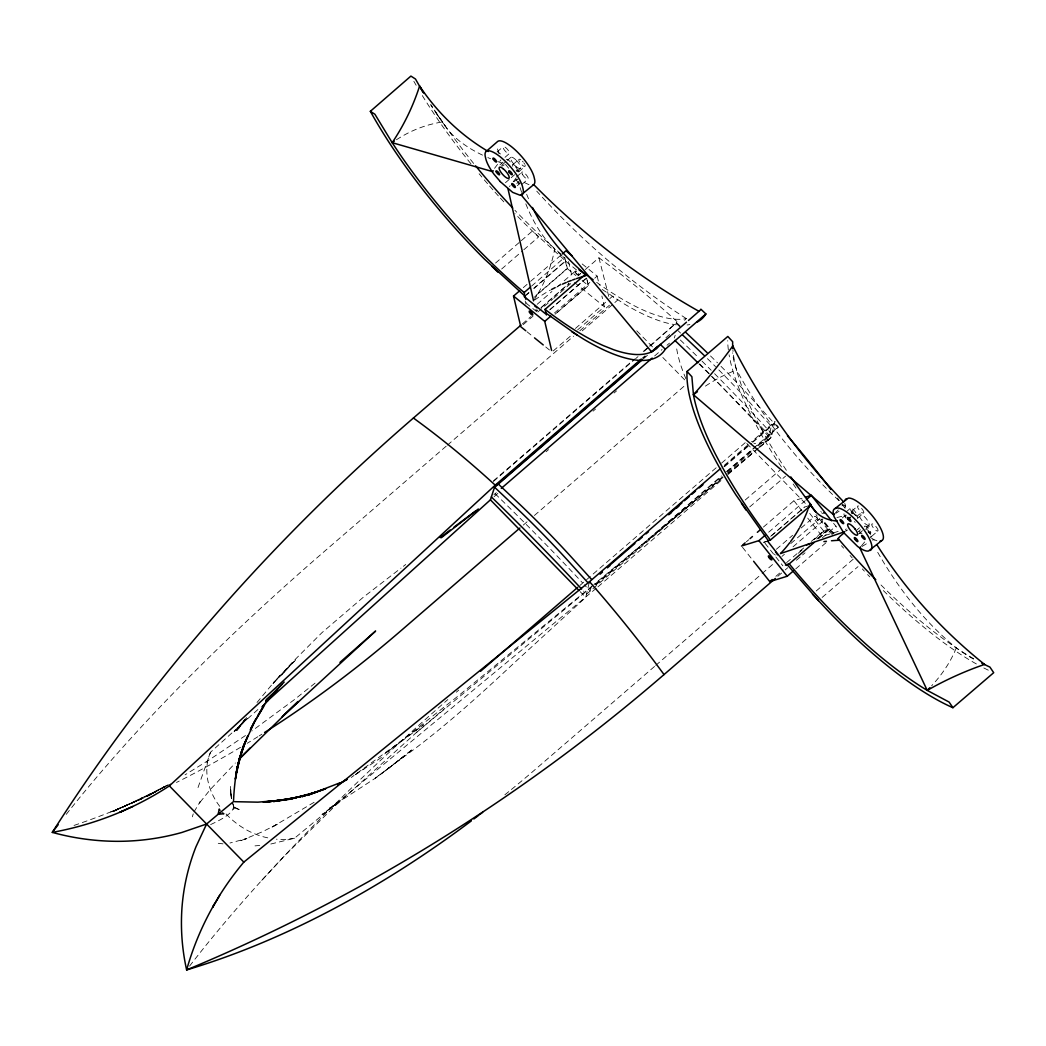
<?xml version="1.0" encoding="UTF-8"?>
<svg xmlns="http://www.w3.org/2000/svg" width="1046" height="1046" viewBox="0 0 1046 1046"><rect width="100%" height="100%" fill="white"/><g stroke="black" fill="none" stroke-linecap="round" stroke-linejoin="round"><path stroke-width="0.75" stroke-dasharray="5 3.75" d="M337.126 803.001L321.998 814.546L339.558 801.837L329.215 808.31L377.711 776.655L413.065 748.91L396.643 761.985C438.679 732.448 476.78 697.878 514.24 662.863L585.734 597.41L588.924 583.812M590.885 588.074L590.179 591.055A823.817 251.458 49.2 0 0 584.322 584.753M760.115 446.799L771.242 437.189L774.432 423.591L752.859 442.223M650.39 345.912L676.592 322.678L680.371 326.247M752.401 442L774.668 422.78L775.034 421.46L751.538 441.752M757.056 445.766L778.08 427.618L778.316 426.807L774.668 422.78M198.021 787.56L210.508 752.27L260.663 707.031M192.359 816.808L193.235 813.866M210.508 752.27C202.493 770.431 208.337 791.835 220.17 806.897M674.265 338.002L675.193 335.243M194.02 811.866L200.191 801.667L198.479 804.191L210.285 789.534L235.376 762.979M210.612 824.588C217.869 821.136 232.447 814.573 233.663 806.793L235.716 808.885L234.252 808.113L232.591 802.779M245.039 719.674L241.822 724.708L245.078 719.7M244.934 719.203L236.814 731.076L246.555 717.543M845.39 529.982L846.24 528.831M257.015 702.494L273.542 682.646L296.332 659.281L273.542 682.646L292.566 662.066L321.933 632.673L363.511 597.07L400.997 568.122M494.549 168.328L500.956 159.868M509.441 186.619L510.2 185.639M513.233 181.716L516.266 177.794M243.744 720.825L236.043 730.618L243.077 722.054L234.082 731.755L247.274 718.68L241.181 724.603M861.512 545.816L864.898 541.697M234.239 808.336L233.323 809.395M287.506 668.394L281.622 675.115L292.2 663.19M261.735 880.405L285.911 854.438L335.021 805.956L417.328 731.716L721.583 478.976M835.506 512.828L838.264 509.86M841.952 505.911L842.867 504.93M497.02 152.01L503.296 146.558M505.022 157.305L509.206 153.67A4.629 1.412 49 0 0 505.885 147.748A4.629 1.412 49 0 0 503.662 148.924A4.629 1.412 49 0 0 509.206 153.67M499.962 164.85L503.1 162.117M501.622 165.373L506.199 161.398M507.349 160.404L510.788 157.41M512.749 164.719L519.025 159.267M517.051 171.269L520.49 168.288M505.453 182.71L510.043 178.722M511.18 177.728L514.619 174.747M518.685 171.806L524.961 166.353M516.646 176.774L521.876 172.237M513.952 181.795L517.064 179.088A2.576 0.785 49 0 0 517.744 181.036M517.339 185.678L520.437 182.972M521.902 184.384L528.178 178.931M495.543 263.056L520.124 241.691M521.353 240.632L532.414 231.022L565.625 261.016L531.211 290.919M501.675 268.992L522.569 250.831M523.798 249.772L538.546 236.958L524.987 223.831A232.369 71.05 49 0 1 514.894 213.58M531.551 286.12L564.735 257.29L567.403 268.495L534.218 297.326M576.594 270.012L565.363 260.951L533.761 288.225M525.066 296.253L529.982 291.978M565.363 260.951L567.141 268.482L534.336 296.803M537.173 304.294L551.922 291.481M556.838 287.205L562.983 281.871M564.212 280.799L575.274 271.189M541.75 307.066L568.789 283.571M549.647 309.904L585.289 278.929M555.112 314.179L588.297 285.349L586.518 277.87M586.597 278.066L588.375 285.61L555.583 313.931M575.418 328.47L608.615 299.64M609.844 298.568L612.302 296.436L617.846 299.914L614.159 303.118M582.204 330.876L612.93 304.19M523.288 287.65L529.381 282.381M530.597 281.335L561.087 255.002M526.543 294.462L528.949 292.383M578.608 275.15L580.713 273.333M522.255 324.025L530.91 316.546M540.808 307.995L569.246 283.427M577.902 275.948L580.386 273.817M585.329 269.541L598.927 257.8L603.254 260.99A410.803 125.389 49.2 0 1 679.639 323.933M523.222 324.613L532.976 316.193M537.853 311.983L552.484 299.339M553.7 298.293L570.776 283.544M550.183 309.511L586.309 278.314M554.498 312.963L589.852 282.42M594.729 278.21L597.161 276.105L580.935 262.938M553.203 350.972L571.495 335.178M577.588 329.921L604.418 306.753L601.881 296.018M446.197 446.197L324.992 550.889A895.873 249.183 -35.5 0 0 65.153 815.736M447.44 445.125L573.6 336.171M579.785 330.824L609.465 305.197M493.555 480.755L634.543 358.987M643.198 351.508L648.141 347.246M649.383 346.174L676.592 322.678M493.333 481.565L634.307 359.798M635.55 358.739L638.021 356.594M644.205 351.26L649.148 346.984M642.401 358.046L644.872 355.915M665.897 337.753L670.839 333.478M643.264 358.294L645.735 356.15M643.774 358.464L647.461 355.274M493.869 494.797L496.34 492.666M654.639 355.941L662.053 349.534M667.008 345.258L669.479 343.127M494.091 496.667L497.844 493.424M546.077 451.767L548.549 449.623M593.069 411.17L595.54 409.038M614.094 393.021L616.565 390.877M523.275 525.092L527.171 521.719M534.401 515.482L685.365 385.098M579.929 585.433L716.732 467.274M721.557 463.117L745.667 442.288M724.329 465.261L750.296 442.824M723.963 466.568L747.459 446.276M724.512 466.712L751.616 443.295M595.279 584.884L721.426 475.93M726.369 471.668L778.316 426.807M596.285 584.622L721.191 476.741M727.375 471.406L755.813 446.838M722.511 476.78L586.479 594.272A823.817 251.458 49.2 0 0 583.537 591.108M727.454 472.504L753.434 450.068M758.376 445.805L771.974 434.051A634.634 193.706 49.2 0 0 712.313 371.395M270.822 844.017L294.501 838.251L596.874 587.787M597.946 586.858L723.139 478.728M727.964 474.57L755.173 451.074M746.36 541.802L748.792 539.697M763.423 527.066L793.914 500.733L802.635 498.053M768.679 532.218L805.25 500.629M770.654 536.363L804.649 507.009M817.998 520.137A2.576 0.785 49.3 0 0 816.037 516.776A2.576 0.785 49.3 0 0 814.965 517.613A2.576 0.785 49.3 0 0 817.998 520.137L820.116 518.306M654.521 666.459L537.029 767.947A895.873 545.267 -55 0 1 511.233 789.625M655.764 665.4L760.9 574.594M762.129 573.522L774.498 562.84M781.924 556.433L784.395 554.302M793.051 546.823L822.744 521.183L820.469 518.855M798.216 553.295L804.243 548.104M813.88 539.775L823.79 531.211L828.079 529.891L815.985 514.606M818.168 538.455L828.079 529.891M775.87 576.346L783.193 570.031M777.819 576.307L784.003 570.959M785.245 569.9L787.716 567.756M796.372 560.277L801.328 556.014M802.557 554.942L805.028 552.811M822.352 537.853L835.95 526.099M795.745 568.867L828.667 540.442M745.17 500.027L779.767 470.321M749.734 506.905L785.572 476.139M771.451 535.644L803.576 508.055M776.367 549.268L792.58 535.343M801.079 528.06L814.834 516.253M790.776 543.554L818.116 520.084M786.566 562.643L803.877 547.79M811.291 541.423L823.647 530.806L830.014 528.845A229.728 69.99 49.4 0 0 834.002 533.669M846.201 511.873L850.411 508.264M816.782 539.056L827.896 529.498L833.113 535.748M842.265 518.005L845.547 515.181M818.9 538.402L830.014 528.845L822.091 518.816M851.444 511.389L857.759 505.963M856.975 516.227L859.76 513.926A7.296 2.223 49.4 0 1 865.408 517.678L866.624 519.143A7.296 2.223 49.4 0 1 869.043 525L865.591 527.969M857.328 518.515L863.63 513.102A4.629 1.412 49.4 0 0 860.322 507.153A4.629 1.412 49.4 0 0 858.125 508.343A4.629 1.412 49.4 0 0 863.63 513.102M857.197 529.773L859.511 527.799M858.452 531.525L860.557 529.721M858.674 533.905L864.441 528.962M865.617 529.328L871.933 523.915M871.527 536.454L877.829 531.041A4.629 1.412 49.4 0 0 874.469 525.066A4.629 1.412 49.4 0 0 872.338 526.321A4.629 1.412 49.4 0 0 877.829 531.041M816.207 590.977L853.275 559.152M822.169 597.41L858.008 566.644M416.243 732.697L444.877 708.286M728.016 473.25L757.657 448.525M758.899 447.492L771.242 437.189L712.234 376.782M727.755 473.838L758.598 448.119M759.827 447.087L768.47 439.882M723.061 477.368L593.945 584.479M592.69 585.512L457.991 696.139L384.653 753.97L423.63 724.76L351.273 777.466M315.068 683.13L293.73 700.14L251.838 731.01M403.364 566.304L405.73 564.5M245.47 735.521L209.605 759.631L185.024 774.838M362.687 769.843L384.13 755.696M355.431 774.576L364.426 768.666M835.846 513.351L839.114 511.193M844.553 507.585L845.652 506.865L844.789 503.283M355.235 774.72L358.7 772.432M869.043 525L868.559 525.327A7.296 2.223 49.4 0 1 862.911 521.575L861.695 520.11A7.296 2.223 49.4 0 1 859.276 514.24M314.101 802.308L270.757 827.896L278.759 823.45L262.69 831.635L240.959 840.657L246.934 838.539L229.976 843.011M862.1 546.457L867.814 542.939M872.39 540.115L873.541 539.409L877.28 540.952M516.724 183.403L519.247 181.926M164.287 786.867L150.376 794.672L160.352 789.115L113.491 811.317L143.394 797.797M167.988 784.84L145.224 796.947L165.333 786.409M501.819 166.236L504.237 164.915M165.32 786.252L147.12 796.176L167.099 785.35M160.208 789.011L146.165 796.555L167.635 785.101M845.939 531.08L847.077 530.492M114.485 811.108L162.653 787.782M144.296 797.366L160.156 789.194M165.242 786.749L142.504 798.242L112.497 811.526L141.628 798.699L111.53 811.748L140.779 799.17L110.575 811.984M166.549 786.082L170.89 783.885M846.031 530.531L847.299 529.956M763.423 542.613L766.287 541.723M804.805 506.996L809.905 505.414M764.025 541.998L766.862 541.135M838.186 531.407L822.208 536.337L807.041 517.26M836.931 517.561L846.397 515.155M294.501 838.251L284.198 839.598L276.419 839.206M255.002 845.887L259.735 845.443M218.248 843.298L223.007 843.861M267.737 837.833C251.275 834.46 236.213 825.176 224.968 812.781M233.99 807.604L240.685 810.284L232.813 806.374M528.988 184.697L524.138 182.422M537.539 310.27L536.716 309.76M516.423 169.962L516.816 170.184A2.576 0.785 49 0 0 517.208 169.034A2.576 0.785 49 0 0 514.867 166.484A2.576 0.785 49 0 0 514.07 167.177M870.233 537.278L873.541 539.409A749.093 597.161 -30.1 0 0 875.162 542.024M602.13 289.415L624.554 304.125A232.369 71.05 49 0 0 676.291 324.809M567.141 268.482L575.875 275.529M582.125 280.563L588.375 285.61M536.676 311.669L526.844 303.732L525.772 299.248M574.45 282.459L604.418 306.753M527.027 331.778L533.264 336.851M545.75 346.971L549.49 350.005M676.357 323.489L680.135 327.058M678.213 330.837L680.567 333.059M699.761 364.008L711.097 375.619M636.766 330.811L652.639 347.05M662.837 357.497L687.771 383.019M746.805 443.452L806.871 504.943M580.059 591.591L585.734 597.41M862.335 568.932L864.388 571.155M816.508 517.195L817.371 518.215M778.08 427.618L748.413 394.943A333.269 101.724 49.2 0 0 720.942 366.27M841.468 545.711L843.612 548.143M850.058 555.478L852.202 557.923M833.061 533.63L821.11 519.261M508.631 168.223L505.44 164.261A636.36 179.494 -14.9 0 1 497.831 161.594M833.584 523.327L836.617 527.145M793.914 500.733L801.994 510.906M742.49 547.28L752.597 560.002M809.682 513.377L823.79 531.211M765.018 543.253L782.866 565.821M854.49 521.47L855.197 522.385M793.116 483.997L796.712 489.097M445.308 126.305L438.104 115.844M435.973 112.785L441.451 120.774M781.454 467.013L776.707 459.887A232.369 70.801 49.4 0 1 729.075 354.79M498.994 153.71L496.68 146.401M232.552 802.923L233.755 807.081M598.927 257.8L608.746 296.397M597.161 276.105L599.345 285.296M568.501 261.526L572.123 276.85M525.197 301.065L525.916 304.085M231.414 797.052L230.499 791.234L231.428 798.713L230.408 786.174L231.428 798.713M973.695 658.705A229.728 69.99 49.4 0 1 880.091 584.073M988.3 670.185A232.369 70.801 49.4 0 1 982.717 667.387M976.349 663.935A232.369 70.801 49.4 0 1 882.079 589.329M869.788 576.869A232.369 70.801 49.4 0 1 867.565 574.555M973.538 659.098A122.134 37.211 49.4 0 1 956.279 647.905A636.36 362.975 -79.4 0 1 876.025 549.346M956.279 647.905A133.352 89.969 -23.6 0 1 931.594 685.862M843.377 504.773A636.36 449.584 11.3 0 0 845.652 506.865A27.274 8.303 49.4 0 1 844.71 502.943M838.866 500.563A636.36 449.584 11.3 0 1 736.58 370.049A122.134 37.211 49.4 0 1 732.671 352.79M705.422 386.118A133.352 63.492 -50.6 0 1 736.58 370.049M786.357 470.282A229.728 69.99 49.4 0 1 732.919 350.24M866.637 529.446A4.629 1.412 49.4 0 1 871.122 534.048A4.629 1.412 49.4 0 1 870.507 536.337M868.062 531.329A2.576 0.785 49.4 0 1 870.298 534.781M859.537 533.525A2.576 0.785 49.4 0 1 860.766 533.538M858.936 531.525A4.629 1.412 49.4 0 1 861.982 533.761M864.427 526.818A4.629 1.412 49.4 0 1 867.448 527.511A4.629 1.412 49.4 0 1 870.821 532.61A4.629 1.412 49.4 0 1 867.788 531.917M851.81 513.769A4.629 1.412 49.4 0 1 853.196 511.939A4.629 1.412 49.4 0 1 857.563 517.705M845.939 516.907A2.576 0.785 49.4 0 1 845.809 515.194M846.083 518.136A4.629 1.412 49.4 0 1 844.475 513.56M853.209 513.599A4.629 1.412 49.4 0 1 850.633 508.147A4.629 1.412 49.4 0 1 856.033 513.011A4.629 1.412 49.4 0 1 854.046 514.344M852.725 513.795A2.576 0.785 49.4 0 1 853.981 513.468A2.576 0.785 49.4 0 1 856.151 516.502M833.034 533.408A122.134 37.211 49.4 0 1 821.411 519.287M728.343 349.822A232.369 70.801 49.4 0 1 727.715 340.643M189.561 966.112A898.723 244.372 -35.6 0 1 447.819 699.591M456.304 692.217A898.723 244.372 -35.6 0 1 458.736 690.098M561.205 254.283A229.728 70.239 49 0 1 514.88 210.272M473.642 163.451A229.728 70.239 49 0 1 431.044 104.809M684.594 320.324A133.352 16.017 -38.8 0 0 686.268 318.559A229.728 70.239 49 0 1 595.671 281.636M689.863 324.561A232.369 71.05 49 0 1 687.104 324.979M686.268 318.559A636.36 511.69 56.4 0 1 536.742 191.143M525.824 203.839A749.093 224.615 -69.9 0 0 554.694 249.144A178.696 155.305 -0.7 0 1 534.414 299.509M534.624 300.071A133.352 106.614 -15.7 0 1 550.392 290.121M557.57 286.408A133.352 106.614 -15.7 0 1 561.244 284.682M521.64 192.372A749.093 224.615 -69.9 0 1 518.489 182.148M564.696 258.205A122.134 37.342 49 0 1 562.879 256.61M561.977 255.812A122.134 37.342 49 0 1 554.694 249.144M528.491 198.701A636.36 351.195 -30.3 0 1 526.648 194.216M490.626 158.757A636.36 179.494 -14.9 0 1 487.854 157.567M482.533 155.135A636.36 179.494 -14.9 0 1 442.51 121.977A122.134 37.342 49 0 1 430.573 104.692M396.408 139.785A133.352 117.597 -77.9 0 1 442.51 121.977M498.053 152.154A4.629 1.412 49 0 1 500.446 153.997M506.238 159.397A4.629 1.412 49 0 1 509.101 160.679A4.629 1.412 49 0 1 512.187 164.693M524.974 164.81A4.629 1.412 49 0 1 522.935 165.634A4.629 1.412 49 0 1 518.842 160.313A4.629 1.412 49 0 1 521.588 160.417M522.438 161.202A4.629 1.412 49 0 1 523.248 162.091M523.968 163.032A4.629 1.412 49 0 1 524.556 163.961M512.527 165.02A4.629 1.412 49 0 1 517.339 168.014A4.629 1.412 49 0 1 517.665 171.688M516.933 171.283A4.629 1.412 49 0 1 516.109 170.655M512.736 166.262A4.629 1.412 49 0 1 512.514 165.543M519.091 182.462A2.576 0.785 49 0 1 518.162 181.559M517.574 179.088A2.576 0.785 49 0 1 517.966 179.284M518.921 183.22A4.629 1.412 49 0 1 515.6 177.689M503.819 201.852A232.369 71.05 49 0 1 499.426 197.066M498.341 195.864A232.369 71.05 49 0 1 494 191.026M492.914 189.81A232.369 71.05 49 0 1 488.626 184.907M487.554 183.678A232.369 71.05 49 0 1 479.12 173.767M470.883 163.751A232.369 71.05 49 0 1 421.747 94.663M416.151 85.301A232.369 71.05 49 0 1 413.863 81.327M261.892 734.187A898.723 542.482 -54.9 0 1 259.225 735.861M257.891 736.698A898.723 542.482 -54.9 0 1 247.209 743.288M240.515 747.328A898.723 542.482 -54.9 0 1 176.46 782.46M151.735 794.319A898.723 542.482 -54.9 0 1 70.605 826.575M495.098 493.725A823.817 251.458 49.2 0 1 582.361 582.661M710.522 355.954A333.269 101.724 49.2 0 1 717.478 362.805M771.242 437.189A167.53 51.136 49.2 0 1 753.97 443.53M698.963 363.838A634.634 193.706 49.2 0 1 768.888 436.718L771.347 426.258L745.327 397.611A333.269 101.724 49.2 0 0 717.844 368.95M837.48 498.131A410.803 125.389 49.2 0 1 839.337 500.603M842.108 504.303A410.803 125.389 49.2 0 1 845.769 509.258M707.423 358.634A333.269 101.724 49.2 0 1 715.542 366.636M685.888 378.73A167.53 51.136 49.2 0 1 676.252 345.494M508.761 791.639A895.873 545.267 -55 0 1 502.564 796.647M578.163 273.398A2.576 0.785 49 0 1 578.346 275.163M577.588 274.784A2.576 0.785 49 0 1 575.313 271.973A2.576 0.785 49 0 1 576.411 271.555L577.327 272.365A2.576 0.785 49 0 1 577.771 272.862M537.487 310.845A2.576 0.785 49 0 1 537.226 310.858L536.467 310.479A2.576 0.785 49 0 1 535.539 309.655M775.308 555.06A2.576 0.785 49.3 0 1 774.393 554.145M822.496 513.678A2.576 0.785 49.2 0 1 821.633 512.671M821.045 511.664A2.576 0.785 49.2 0 1 820.901 511.259M680.331 340.002A634.634 193.706 49.2 0 1 698.623 357.784M702.049 361.158A634.634 193.706 49.2 0 1 711.175 370.258M279.635 676.265L273.032 683.483L280.668 675.18L279.635 676.265M402.932 757.147L385.19 770.902L402.932 757.147M392.695 765.136L375.174 778.198L392.695 765.136M515.809 159.803L514.488 158.652A7.296 2.236 49 0 0 510.566 158.038L510.696 158.992A7.296 2.236 49 0 0 515.469 165.896L516.789 167.046A7.296 2.236 49 0 0 520.712 167.661L520.581 166.706A7.296 2.236 49 0 0 515.809 159.803M575.352 272.117A2.55 0.785 49 0 0 578.412 275.098A2.55 0.785 49 0 0 577.065 272.104A2.55 0.785 49 0 0 575.352 272.117M522.32 174.185A4.629 1.412 49 0 0 527.89 179.167A4.629 1.412 49 0 0 524.857 173.388A4.629 1.412 49 0 0 522.32 174.185"/><path stroke-width="1.5" d="M233.533 800.569C234.474 781.911 236.71 763.122 243.849 745.706L236.736 769.438L239.756 757.552L245.875 740.568L241.103 752.728L247.994 735.573L242.515 748.034L254.753 721.492L264.494 705.265M58.145 824.745A895.873 249.183 -35.5 0 0 52.3 832.394C73.455 838.225 95.369 841.245 117.309 841.324A230.133 218.706 9.9 0 0 182.004 832.433L206.598 824.013L218.143 814.272L219.255 809.016L220.039 810.467M589.16 582.988L589.526 581.681L720.616 468.464M266.743 701.552L490.417 499.831L495.229 485.148L641.159 359.118M206.598 824.013L195.981 846.75A230.133 218.706 9.9 0 0 181.991 907.536C180.487 928.417 182.069 949.48 186.633 969.917A895.873 545.267 -55 0 0 471.367 820.862M250.7 728.84L255.734 719.19M250.256 729.755L252.191 725.937M252.844 724.656L262.585 707.776M219.634 895.376L212.704 907.157L219.634 895.376A315.67 300.006 9.9 0 1 243.823 862.113L589.526 581.681A410.803 125.389 49.2 0 1 660.261 669.466L664.04 674.565L775.348 578.438M258.231 714.941L262.154 708.56M267.606 700.859L268.665 699.434M282.041 684.332L265.815 701.683L271.542 695.263L266.285 700.153L284.198 682.057M860.662 546.849L859.812 547.869L927.227 690.386L949.127 702.088L952.919 707.697L993.7 672.683L989.908 667.073A229.728 69.99 49.4 0 1 981.959 663.203M277.648 688.948L262.075 707.135L277.412 689.209M834.577 513.808L833.662 514.802L693.433 394.721L691.89 376.743L687.052 371.461L727.833 336.446L732.671 341.741A229.728 69.99 49.4 0 0 732.801 348.763M250.386 747.746L239.9 758.415L298.11 701.5L282.198 716.798L375.619 631.026L339.963 662.393M855.105 529.028L853.889 527.563A7.296 2.223 49.4 0 0 848.241 523.811L847.757 524.138A7.296 2.223 49.4 0 0 850.176 529.995L851.392 531.46A7.296 2.223 49.4 0 0 857.04 535.212L857.524 534.898A7.296 2.223 49.4 0 0 855.105 529.028L854.922 528.805M699.068 311.473A229.728 70.239 49 0 0 700.872 309.185L705.88 313.957L665.321 349.207L660.314 344.435L656.443 348.723L651.566 351.848L521.156 194.896L522.098 194.02M169.374 785.899L495.229 485.148A410.803 125.389 49.2 0 0 417.746 421.211L413.432 418.008A1967.095 1629.563 -12.5 0 0 52.3 832.394A315.67 300.006 9.9 0 0 123.18 810.833L132.777 806.466A315.67 300.006 9.9 0 0 169.374 785.899L243.823 862.113M525.066 296.253L484.429 259.068A232.369 71.05 49 0 1 370.349 111.321L410.908 76.083L415.471 79.025A229.728 70.239 49 0 0 423.708 93.081M486.285 151.343L497.739 141.393A27.301 8.342 49 0 1 516.672 151.278A27.301 8.342 49 0 1 533.905 176.421L534.598 179.297A27.274 8.342 49 0 1 533.735 184.606L521.156 194.896M500.184 181.559L512.671 192.372L520.045 195.223A27.274 8.342 49 0 0 523.144 189.248L522.451 186.371A27.301 8.342 49 0 0 500.419 156.965A27.301 8.342 49 0 0 485.226 156.351L485.906 159.227A27.274 8.342 49 0 0 493.987 174.211L500.236 181.52M525.772 299.248L524.177 292.527L530.322 287.179M546.404 314.977L545.071 309.381L585.629 274.144A229.728 70.239 49 0 0 593.187 279.818M525.772 330.771L520.777 326.718L513.534 296.07L519.627 290.814M562.303 253.956L565.964 250.792L572.201 255.852M413.432 418.008L521.013 325.084M551.621 350.502L544.744 321.384L550.837 316.114M494.863 486.468L642.022 359.353M642.532 359.536L494.627 487.279L514.554 506.133A333.465 101.789 49.2 0 1 569.678 562.552L587.852 582.622M501.282 488.39L652.168 358.072M519.875 528.034L402.056 629.784A898.723 542.482 -54.9 0 1 264.573 732.488M480.532 671.284L577.771 587.303M610.184 564.84L634.909 543.475M638.622 540.272L642.336 537.069M646.049 533.865L648.52 531.721M668.302 514.632L681.914 502.891M684.385 500.746L689.327 496.471M691.798 494.34L695.512 491.136M699.225 487.933L702.938 484.729M600.038 574.215L602.496 572.084M607.425 567.834L609.896 565.703M669.048 514.606L671.519 512.475M676.448 508.225L678.906 506.094M742.699 544.966L745.144 542.861M750.021 538.638L752.453 536.533M757.33 532.322L759.775 530.217M741.483 546.012L758.925 540.638L765.018 535.369M806.479 499.57L811.356 495.359L831.557 520.79M753.604 561.271L769.778 581.615L772.21 579.51M769.778 581.615L787.22 576.241L793.313 570.972M767.856 540.821L770.405 540.037L811.186 505.022A229.728 69.99 49.4 0 1 790.854 476.937M835.048 508.552L848.201 498.158A27.301 8.316 49.4 0 1 873.162 516.855A27.301 8.316 49.4 0 1 881.752 540.586L868.598 550.981A27.274 8.303 49.4 0 1 857.602 546.443L843.416 532.362L834.12 516.75A27.274 8.303 49.4 0 1 835.048 508.552L836.682 508.042A27.301 8.316 49.4 0 1 861.643 526.739A27.301 8.316 49.4 0 1 870.233 550.484M785.415 565.036L789.233 563.859L813.958 542.639M848.097 519.208L850.293 517.312M219.072 813.487L233.52 801.576M503.231 168.785L503.034 168.615A7.296 2.236 49 0 0 499.112 167.988L499.243 168.942A7.296 2.236 49 0 0 504.015 175.859L505.336 176.996A7.296 2.236 49 0 0 509.245 177.611L509.114 176.656A7.296 2.236 49 0 0 504.342 169.753L503.034 168.615M441.307 537.736L478.323 508.984M440.222 537.657L450.211 530.021M453.951 527.158L476.048 510.696M346.174 779.78L337.819 784.67L347.141 779.375M493.346 170.838L492.143 171.492L392.185 142.674L374.913 114.262L370.349 111.321M844.815 531.682L780.46 553.596A133.352 125.023 79.8 0 0 789.795 542.626M345.206 780.29L346.841 779.466M132.777 806.466L119.937 812.193L123.18 810.833M340.159 782.735L307.393 795.391L325.698 788.762L301.863 796.686L316.768 791.887L291.978 798.66L306.164 795.117L286.826 799.536L273.464 801.537L300.647 796.621L281.544 800.334L263.161 802.034L289.154 799.379M805.538 497.151L811.356 495.359M880.117 541.096L881.752 540.586M532.989 184.828L533.735 184.606A749.093 748.152 21.3 0 0 698.937 311.329A178.696 12.395 -39.9 0 1 688.451 320.494M284.525 799.968L257.852 802.164L234.618 801.681M218.143 814.272L223.87 813.749L222.406 812.886M545.96 313.107L577.287 335.151M571.731 331.674L583.995 339.362A232.369 71.05 49 0 0 665.321 349.207M524.138 296.541L545.371 313.669M513.534 296.07L544.744 321.384M534.506 337.858L543.253 344.945M491.855 266.259L497.988 272.195M685.993 332.602L700.062 345.912A333.269 101.724 49.2 0 1 707.044 352.58M682.907 335.269L696.976 348.593A333.269 101.724 49.2 0 1 703.945 355.248M498.341 484.076L518.267 502.93A333.465 101.789 49.2 0 1 573.391 559.349L591.565 579.419M775.531 552.04L776.42 552.994M490.417 499.831L578.935 590.428M787.115 564.513L818.456 600.6M536.964 307.825L536.049 306.936A2.55 0.785 49 0 0 534.924 306.36M812.494 594.154L825.673 608.393A232.369 70.801 49.4 0 0 952.919 707.697M758.925 540.638L787.22 576.241M767.712 541.279L786.854 565.494M768.287 540.69L735.926 494.902A232.369 70.801 49.4 0 1 687.052 371.461M741.457 503.218L746.02 510.082M507.938 188.581L533.552 300.843M776.799 553.517A2.55 0.771 49.4 0 1 777.374 554.838M875.777 579.745A229.728 69.99 49.4 0 1 838.029 538.455M876.81 544.639A749.093 597.161 -30.1 0 0 984.574 664.419A178.696 93.944 -26.4 0 0 927.227 690.386A229.728 69.99 49.4 0 1 865.238 643.552L852.268 631.653A229.728 69.99 49.4 0 1 789.233 563.859M929.881 687.68A133.352 89.969 -23.6 0 1 927.227 690.386M843.599 501.792A749.093 689.667 -51.1 0 1 732.788 345.991A178.696 54.039 -48.9 0 1 693.433 394.721A229.728 69.99 49.4 0 0 715.307 453.912L722.538 467.575A229.728 69.99 49.4 0 0 770.405 540.037M693.433 394.721A133.352 63.492 -50.6 0 1 697.434 391.701M732.631 347.56A122.134 37.211 49.4 0 1 732.788 345.991M984.574 664.419A122.134 37.211 49.4 0 1 982.469 663.543M845.024 500.145A27.274 8.303 49.4 0 1 846.567 498.654M837.388 521.039A636.36 136.477 -56.2 0 1 809.957 503.897A133.352 125.023 79.8 0 1 808.192 508.971M807.721 510.226A133.352 125.023 79.8 0 1 799.863 527.132M799.222 528.295A133.352 125.023 79.8 0 1 790.58 541.58M806.571 544.848A178.696 167.948 47.7 0 1 809.016 544.273M823.921 541.593A178.696 167.948 47.7 0 1 826.432 541.279M831.478 540.769A178.696 167.948 47.7 0 1 839.088 540.272A749.093 28.974 -20 0 1 843.089 533.813M815.919 512.122A122.134 37.211 49.4 0 1 809.957 503.897M664.04 674.565A1967.095 1860.023 70.5 0 1 186.633 969.917A315.67 300.006 9.9 0 1 214.352 904.162M482.637 812.297A895.873 545.267 -55 0 1 480.14 814.219M478.885 815.174A895.873 545.267 -55 0 1 473.877 818.966M670.721 335.714A178.696 12.395 -39.9 0 1 651.566 351.848A229.728 70.239 49 0 1 613.44 349.639L603.424 345.638A229.728 70.239 49 0 1 545.071 309.381M524.177 292.527A229.728 70.239 49 0 1 459.495 229.571L447.073 215.476A229.728 70.239 49 0 1 392.185 142.674A178.696 140.674 -69.4 0 0 419.59 86.06A749.093 393.296 -54.3 0 0 488.286 151.513M705.88 313.957A232.369 71.05 49 0 1 697.133 322.09M686.503 322.168A178.696 12.395 -39.9 0 1 671.715 334.864M657.673 346.344A133.352 16.017 -38.8 0 1 651.566 351.848M532.492 207.487A636.36 351.195 -30.3 0 0 586.806 275.464A122.134 37.342 49 0 1 581.641 271.79M551.569 289.481A133.352 106.614 -15.7 0 1 555.151 287.611M562.473 284.12A133.352 106.614 -15.7 0 1 566.213 282.512M567.468 281.989A133.352 106.614 -15.7 0 1 571.26 280.498M572.528 280.014A133.352 106.614 -15.7 0 1 575.091 279.099M576.385 278.654A133.352 106.614 -15.7 0 1 581.563 276.968M582.87 276.575A133.352 106.614 -15.7 0 1 585.499 275.83M580.765 271.149A122.134 37.342 49 0 1 579.013 269.842M392.185 142.674A133.352 117.597 -77.9 0 1 394.277 141.197M422.767 91.813A122.134 37.342 49 0 1 419.59 86.06M512.749 208.036A229.728 70.239 49 0 1 475.603 165.856M674.945 340.473A634.634 193.706 49.2 0 1 697.813 362.7M787.442 435.79A410.803 125.389 49.2 0 1 830.916 489.489M491.385 496.942A823.817 251.458 49.2 0 1 581.589 589.016M823.699 512.749A2.576 0.785 49.2 0 1 824.039 513.272M236.161 772.811L235.389 779.178L239.992 756.402L236.161 772.811M237.285 767.594L236.03 774.249L241.874 750.989L237.285 767.594M273.307 693.642L266.285 700.153L273.307 693.642M294.972 798.046L268.364 801.824L294.972 798.046M854.608 538.821A2.576 0.785 49.4 0 0 857.694 541.606A2.576 0.785 49.4 0 0 856.02 538.389A2.576 0.785 49.4 0 0 854.608 538.821M840.422 520.882A2.576 0.785 49.4 0 0 843.507 523.667A2.576 0.785 49.4 0 0 841.834 520.437A2.576 0.785 49.4 0 0 840.422 520.882M861.852 536.533A2.576 0.785 49.4 0 0 864.924 539.37A2.576 0.785 49.4 0 0 863.316 536.193A2.576 0.785 49.4 0 0 861.852 536.533M847.731 518.724A2.576 0.785 49.4 0 0 850.803 521.418A2.576 0.785 49.4 0 0 848.999 518.136A2.576 0.785 49.4 0 0 847.731 518.724M496.222 171.845A2.576 0.785 49 0 0 499.308 174.852A2.576 0.785 49 0 0 497.961 171.832A2.576 0.785 49 0 0 496.222 171.845M511.965 184.541A2.576 0.785 49 0 0 515.05 187.548A2.576 0.785 49 0 0 513.691 184.527A2.576 0.785 49 0 0 511.965 184.541M493.202 159.11A2.576 0.785 49 0 0 496.301 162.078A2.576 0.785 49 0 0 494.876 159.018A2.576 0.785 49 0 0 493.202 159.11M509.127 172.159A2.576 0.785 49 0 0 512.2 174.721A2.576 0.785 49 0 0 510.278 171.4A2.576 0.785 49 0 0 509.127 172.159M529.524 312.323A2.576 0.785 49.2 0 0 532.61 315.055A2.576 0.785 49.2 0 0 530.871 311.813A2.576 0.785 49.2 0 0 529.524 312.323M768.758 557.309A2.576 0.785 49.2 0 0 771.817 559.832A2.576 0.785 49.2 0 0 769.843 556.472A2.576 0.785 49.2 0 0 768.758 557.309"/></g></svg>
